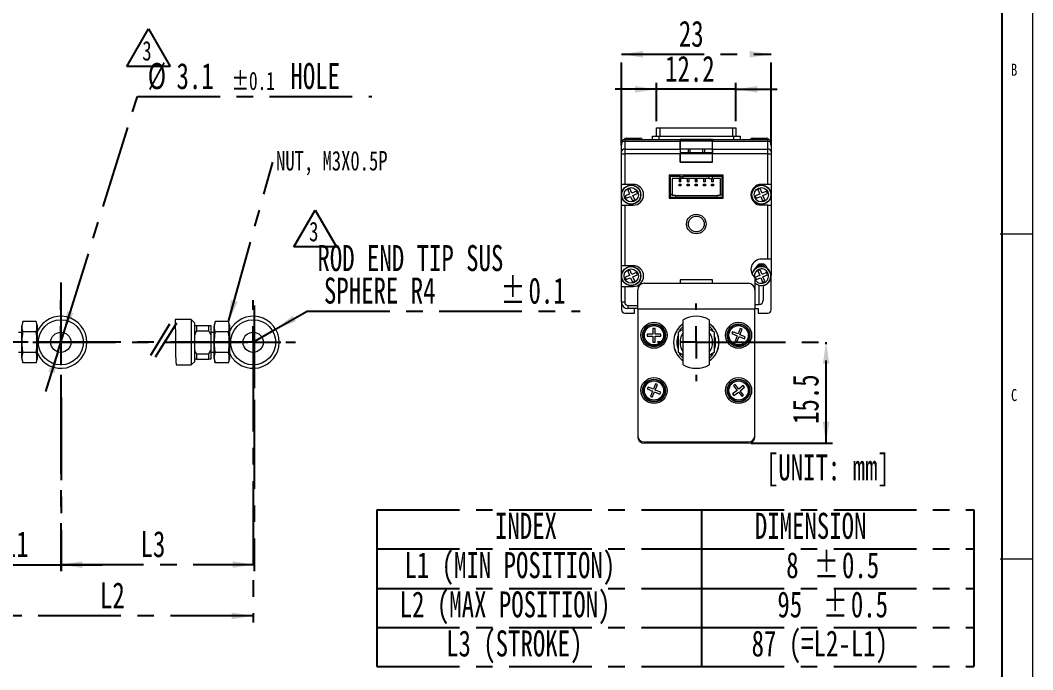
# Model space of a CAD drawing. Header units: millimetres. Extents: x 5 to 415, y -41 to 292.
# Drawn here: x 259.4 to 415, y 131.5 to 231.4 of the extents above; entities that cross this region are included whole.
import ezdxf

# ---------------------------------------------------------------- set-up
doc = ezdxf.new("R2010")
doc.units = ezdxf.units.MM
doc.linetypes.add('CENTERX2', pattern=[20.32, 12.7, -2.54, 2.54, -2.54])
for name, color, linetype in [('CENTER_LINE', 7, 'CENTERX2'), ('DIMENSION', 7, 'Continuous'), ('NOTES', 7, 'Continuous')]:
    doc.layers.add(name, color=color, linetype=linetype)
doc.styles.add('SLDTEXTSTYLE0', font='TXT', dxfattribs={"width": 0.7})
doc.styles.add('SLDTEXTSTYLE2', font='TXT', dxfattribs={"width": 0.75})
doc.dimstyles.new('SLDDIMSTYLE0', dxfattribs={"dimtxt": 4, "dimasz": 3.302, "dimexe": 0, "dimexo": 0.0625, "dimgap": 1, "dimtad": 0, "dimtih": 1, "dimtoh": 1, "dimrnd": 1e-09, "dimzin": 12, "dimdsep": 46, "dimtxsty": 'SLDTEXTSTYLE0', "dimsah": 1, "dimcen": 0, "dimadec": 0, "dimazin": 3, "dimtol": 1, "dimtp": 0.1, "dimtm": 0.1, "dimtfac": 1, "dimtmove": 0, "dimatfit": 3, "dimfxl": 1, "dimfrac": 2, "dimtolj": 1, "dimarcsym": 0})
doc.dimstyles.new('SLDDIMSTYLE2', dxfattribs={"dimtxt": 4, "dimasz": 3.302, "dimexe": 0, "dimexo": 0.0625, "dimgap": 1, "dimtad": 1, "dimrnd": 1e-09, "dimzin": 12, "dimdsep": 46, "dimtxsty": 'SLDTEXTSTYLE0', "dimsah": 1, "dimcen": 0.09, "dimadec": 0, "dimazin": 3, "dimtfac": 1, "dimtmove": 0, "dimatfit": 0, "dimfxl": 1, "dimfrac": 2, "dimtolj": 1, "dimtzin": 12, "dimarcsym": 0})
doc.dimstyles.new('SLDDIMSTYLE3', dxfattribs={"dimtxt": 4, "dimasz": 3.302, "dimexe": 0, "dimexo": 0.0625, "dimgap": 1, "dimtad": 1, "dimrnd": 1e-09, "dimzin": 12, "dimdsep": 46, "dimtxsty": 'SLDTEXTSTYLE0', "dimsah": 1, "dimcen": 0.09, "dimadec": 0, "dimazin": 3, "dimtfac": 1, "dimtofl": 0, "dimtmove": 0, "dimatfit": 3, "dimfxl": 1, "dimfrac": 2, "dimtolj": 1, "dimtzin": 12, "dimarcsym": 0})
doc.dimstyles.new('SLDDIMSTYLE5', dxfattribs={"dimtxt": 4, "dimasz": 3.302, "dimexe": 0, "dimexo": 0.0625, "dimgap": 1, "dimtad": 1, "dimdec": 1, "dimrnd": 1e-09, "dimzin": 12, "dimdsep": 46, "dimtxsty": 'SLDTEXTSTYLE0', "dimsah": 1, "dimcen": 0.09, "dimadec": 0, "dimazin": 3, "dimtfac": 1, "dimtdec": 1, "dimtofl": 0, "dimtmove": 0, "dimatfit": 3, "dimfxl": 1, "dimfrac": 2, "dimtolj": 1, "dimtzin": 12, "dimarcsym": 0})
doc.dimstyles.new('SLDDIMSTYLE6', dxfattribs={"dimtxt": 0.18, "dimasz": 3.302, "dimexe": 0, "dimexo": 0.0625, "dimgap": 0, "dimtad": 0, "dimtih": 1, "dimtoh": 1, "dimdec": 0, "dimrnd": 1e-09, "dimzin": 0, "dimdsep": 46, "dimtxsty": 'Standard', "dimsah": 1, "dimcen": 0.09, "dimadec": 0, "dimazin": 0, "dimtfac": 3.302, "dimtdec": 0, "dimtofl": 0, "dimtmove": 0, "dimatfit": 3, "dimfxl": 1, "dimfrac": 2, "dimtolj": 1, "dimtzin": 0, "dimarcsym": 0})
doc.dimstyles.new('SLDDIMSTYLE9', dxfattribs={"dimtxt": 4, "dimasz": 3.302, "dimexe": 0, "dimexo": 0.0625, "dimgap": 1, "dimtad": 0, "dimtih": 1, "dimtoh": 1, "dimrnd": 1e-09, "dimzin": 12, "dimdsep": 46, "dimtxsty": 'SLDTEXTSTYLE0', "dimsah": 1, "dimcen": 0, "dimadec": 0, "dimazin": 3, "dimtfac": 1, "dimtofl": 0, "dimtmove": 0, "dimatfit": 3, "dimfxl": 1, "dimfrac": 2, "dimtolj": 1, "dimtzin": 12, "dimarcsym": 0})

# ---------------------------------------------------------------- blocks, each defined once
blk = doc.blocks.new('SW_TABLEANNOTATION_0')
at = {"layer": 'CENTER_LINE', "color": 0}
for p, q in [((0, 0), (0, -6)), ((0, 0), (49.88, 0)), ((49.88, 0), (49.88, -6)), ((49.88, 0), (91.73, 0)), ((91.73, 0), (91.73, -6)), ((0, -6), (0, -12.08)), ((0, -6), (49.88, -6)), ((49.88, -6), (49.88, -12.08)), ((49.88, -6), (91.73, -6)), ((91.73, -6), (91.73, -12.08)), ((0, -12.08), (0, -18.08)), ((0, -12.08), (49.88, -12.08)), ((49.88, -12.08), (49.88, -18.08)), ((49.88, -12.08), (91.73, -12.08)), ((91.73, -12.08), (91.73, -18.08)), ((0, -18.08), (0, -24.08)), ((0, -18.08), (49.88, -18.08)), ((49.88, -18.08), (49.88, -24.08)), ((49.88, -18.08), (91.73, -18.08)), ((91.73, -18.08), (91.73, -24.08)), ((0, -24.08), (49.88, -24.08)), ((49.88, -24.08), (91.73, -24.08))]:
    blk.add_line(p, q, dxfattribs=at)
at = {"layer": 'CENTER_LINE', "color": 0, "char_height": 4, "attachment_point": 1, "style": 'SLDTEXTSTYLE0'}
for s, insert in [('INDEX', (18.15, -0.47)), ('DIMENSION', (58.08, -0.47)), ('L1 (MIN POSITION)', (4.24, -6.51)), ('%%p', (67.17, -6.51)), ('8', (62.9, -6.51)), ('0.5', (71.47, -6.51)), ('L2 (MAX POSITION)', (3.51, -12.55)), ('%%p', (68.53, -12.55)), ('95', (61.54, -12.55)), ('0.5', (72.83, -12.55)), ('L3 (STROKE)', (10.64, -18.55)), ('87 (=L2-L1)', (57.58, -18.55))]:
    blk.add_mtext(s, dxfattribs=dict(at, insert=insert))
blk = doc.blocks.new('_D_5')
at = {"layer": 'CENTER_LINE'}
for p, q in [((265.66, 174.35), (265.66, 146.67)), ((253.36, 165.53), (253.36, 146.67)), ((253.36, 147.67), (247.01, 147.67)), ((253.36, 147.67), (265.66, 147.67)), ((265.66, 147.67), (272.01, 147.67))]:
    blk.add_line(p, q, dxfattribs=at)
for points in [[(253.36, 147.67), (250.06, 148.18), (250.06, 147.16)], [(265.66, 147.67), (268.96, 147.16), (268.96, 148.18)]]:
    blk.add_solid(points, dxfattribs=at)
at = {"layer": 'CENTER_LINE', "insert": (256.91, 152.83), "char_height": 4, "attachment_point": 1, "style": 'SLDTEXTSTYLE0'}
blk.add_mtext('L1', dxfattribs=at)
blk = doc.blocks.new('_D_17')
at = {"layer": 'CENTER_LINE'}
for p, q in [((266.12, 183.33), (277.42, 219.63)), ((277.42, 219.63), (313.44, 219.63)), ((265.2, 180.37), (266.12, 183.33)), ((265.2, 180.37), (263.31, 174.31))]:
    blk.add_line(p, q, dxfattribs=at)
for points in [[(266.12, 183.33), (267.59, 186.33), (266.62, 186.63)], [(265.2, 180.37), (263.73, 177.37), (264.7, 177.07)]]:
    blk.add_solid(points, dxfattribs=at)
at = {"layer": 'CENTER_LINE', "attachment_point": 1, "style": 'SLDTEXTSTYLE0'}
for s, insert, char_height in [('%%c', (279.01, 224.78), 4), ('3.1', (283.44, 224.78), 4), ('HOLE', (300.95, 224.78), 4), ('±0.1', (291.9, 223.44), 2.8)]:
    blk.add_mtext(s, dxfattribs=dict(at, insert=insert, char_height=char_height))
blk = doc.blocks.new('SW_NOTE_0_7')
at = {"layer": 'CENTER_LINE', "color": 0}
for p, q in [((-2.37, -0.01), (0.91, 5.67)), ((0.91, 5.67), (4.18, -0.01)), ((4.18, -0.01), (-2.37, -0.01))]:
    blk.add_line(p, q, dxfattribs=at)
at = {"layer": 'CENTER_LINE', "color": 0, "insert": (0, 3.87), "char_height": 3, "attachment_point": 1, "style": 'SLDTEXTSTYLE0'}
blk.add_mtext('3', dxfattribs=at)
blk = doc.blocks.new('SW_CENTERMARKSYMBOL_4')
at = {"layer": 'CENTER_LINE', "color": 0}
for p, q in [((0, 5), (0, 6.5)), ((0, 0), (0, 2.5)), ((-5, 0), (-6.5, 0)), ((0, 0), (-2.5, 0)), ((0, 0), (0, -2.5)), ((0, 0), (2.5, 0)), ((5, 0), (6.5, 0)), ((0, -5), (0, -6.5))]:
    blk.add_line(p, q, dxfattribs=at)
blk = doc.blocks.new('_D_18')
at = {"layer": 'CENTER_LINE'}
for p, q in [((364.3, 181.85), (384.25, 181.85)), ((383.25, 166.33), (383.25, 181.85)), ((371.75, 166.33), (384.25, 166.33))]:
    blk.add_line(p, q, dxfattribs=at)
for points in [[(383.25, 181.85), (382.74, 178.55), (383.75, 178.55)], [(383.25, 166.33), (383.75, 169.63), (382.74, 169.63)]]:
    blk.add_solid(points, dxfattribs=at)
at = {"layer": 'CENTER_LINE', "insert": (378.09, 169.3), "char_height": 4, "attachment_point": 1, "rotation": 90, "style": 'SLDTEXTSTYLE0'}
blk.add_mtext('15.5', dxfattribs=at)
blk = doc.blocks.new('_D_19')
at = {"layer": 'CENTER_LINE'}
for p, q in [((351.8, 212.17), (351.8, 227.12)), ((351.8, 226.12), (374.8, 226.12)), ((374.8, 212.17), (374.8, 227.12))]:
    blk.add_line(p, q, dxfattribs=at)
for points in [[(351.8, 226.12), (355.1, 225.62), (355.1, 226.63)], [(374.8, 226.12), (371.5, 226.63), (371.5, 225.62)]]:
    blk.add_solid(points, dxfattribs=at)
at = {"layer": 'CENTER_LINE', "insert": (360.62, 231.28), "char_height": 4, "attachment_point": 1, "style": 'SLDTEXTSTYLE0'}
blk.add_mtext('23', dxfattribs=at)
blk = doc.blocks.new('_D_20')
at = {"layer": 'CENTER_LINE'}
for p, q in [((357.2, 215.83), (357.2, 221.74)), ((369.4, 215.83), (369.4, 221.74)), ((357.2, 220.74), (350.85, 220.74)), ((369.4, 220.74), (357.2, 220.74)), ((369.4, 220.74), (375.75, 220.74))]:
    blk.add_line(p, q, dxfattribs=at)
for points in [[(357.2, 220.74), (353.9, 221.25), (353.9, 220.23)], [(369.4, 220.74), (372.7, 220.23), (372.7, 221.25)]]:
    blk.add_solid(points, dxfattribs=at)
at = {"layer": 'CENTER_LINE', "insert": (358.51, 225.89), "char_height": 4, "attachment_point": 1, "style": 'SLDTEXTSTYLE0'}
blk.add_mtext('12.2', dxfattribs=at)
blk = doc.blocks.new('SW_CENTERMARKSYMBOL_5')
at = {"layer": 'CENTER_LINE', "color": 0}
for p, q in [((0, 5), (0, 5.98)), ((0, 0), (0, 2.5)), ((-5, 0), (-5.98, 0)), ((0, 0), (-2.5, 0)), ((0, 0), (0, -2.5)), ((0, 0), (2.5, 0)), ((5, 0), (5.98, 0)), ((0, -5), (0, -5.98))]:
    blk.add_line(p, q, dxfattribs=at)
blk = doc.blocks.new('SW_NOTE_0_11')
at = {"layer": 'CENTER_LINE', "color": 0}
for p, q in [((-2.38, -0.05), (0.95, 5.73)), ((0.95, 5.73), (4.29, -0.05)), ((4.29, -0.05), (-2.38, -0.05))]:
    blk.add_line(p, q, dxfattribs=at)
at = {"layer": 'CENTER_LINE', "color": 0, "insert": (0, 3.87), "char_height": 3, "attachment_point": 1, "style": 'SLDTEXTSTYLE0'}
blk.add_mtext('3', dxfattribs=at)
blk = doc.blocks.new('_D_33')
at = {"layer": 'CENTER_LINE'}
for p, q in [((265.69, 173.36), (265.69, 146.69)), ((295.35, 172.03), (295.35, 146.69)), ((265.69, 147.69), (295.35, 147.69))]:
    blk.add_line(p, q, dxfattribs=at)
for points in [[(265.69, 147.69), (268.99, 147.18), (268.99, 148.19)], [(295.35, 147.69), (292.05, 148.19), (292.05, 147.18)]]:
    blk.add_solid(points, dxfattribs=at)
at = {"layer": 'CENTER_LINE', "insert": (277.91, 152.84), "char_height": 4, "attachment_point": 1, "style": 'SLDTEXTSTYLE0'}
blk.add_mtext('L3', dxfattribs=at)
blk = doc.blocks.new('_D_34')
at = {"layer": 'CENTER_LINE'}
for p, q in [((253.36, 180.85), (253.36, 138.8)), ((295.21, 180.85), (295.21, 138.8)), ((295.21, 139.8), (253.36, 139.8))]:
    blk.add_line(p, q, dxfattribs=at)
for points in [[(253.36, 139.8), (256.66, 139.29), (256.66, 140.31)], [(295.21, 139.8), (291.91, 140.31), (291.91, 139.29)]]:
    blk.add_solid(points, dxfattribs=at)
at = {"layer": 'CENTER_LINE', "insert": (271.68, 144.96), "char_height": 4, "attachment_point": 1, "style": 'SLDTEXTSTYLE0'}
blk.add_mtext('L2', dxfattribs=at)
blk = doc.blocks.new('_D_35')
at = {"layer": 'CENTER_LINE'}
for p, q in [((298.67, 183.85), (303.5, 186.64)), ((303.5, 186.64), (345.47, 186.64)), ((295.21, 181.85), (298.67, 183.85))]:
    blk.add_line(p, q, dxfattribs=at)
blk.add_solid([(298.67, 183.85), (301.79, 185.06), (301.28, 185.94)], dxfattribs=at)
at = {"layer": 'CENTER_LINE', "char_height": 4, "attachment_point": 1, "style": 'SLDTEXTSTYLE0'}
for s, insert in [('ROD END TIP SUS', (305.09, 196.8)), ('SPHERE R4', (306.09, 191.8)), ('%%p', (333.22, 191.8)), ('0.1', (337.52, 191.8))]:
    blk.add_mtext(s, dxfattribs=dict(at, insert=insert))
blk = doc.blocks.new('SW_NOTE_0_13')
at = {"layer": 'CENTER_LINE', "color": 0, "insert": (0.51, 1.71), "char_height": 3, "attachment_point": 1, "style": 'SLDTEXTSTYLE0'}
blk.add_mtext('NUT, M3X0.5P', dxfattribs=at)
blk = doc.blocks.new('SW_CENTERMARKSYMBOL_12')
at = {"layer": 'CENTER_LINE', "color": 0}
for p, q in [((0, 5), (0, 6.5)), ((0, 0), (0, 2.5)), ((-5, 0), (-6.5, 0)), ((0, 0), (-2.5, 0)), ((0, 0), (0, -2.5)), ((0, 0), (2.5, 0)), ((5, 0), (6.5, 0)), ((0, -5), (0, -6.5))]:
    blk.add_line(p, q, dxfattribs=at)

msp = doc.modelspace()

# ---------------------------------------------------------------- linework, layer by layer
at = {"color": 7, "linetype": 'Continuous', "lineweight": 18}
for p, q in [((415, 5), (415, 292)), ((357.202, 213.531), (357.202, 214.831)), ((357.202, 214.831), (357.702, 214.831)), ((357.702, 214.831), (368.902, 214.831)), ((368.902, 214.831), (369.402, 214.831)), ((369.402, 214.831), (369.402, 213.531)), ((352.502, 213.231), (352.681, 213.231)), ((352.681, 213.231), (354.703, 213.231)), ((356.552, 213.031), (356.552, 213.531)), ((356.552, 213.531), (357.552, 213.531)), ((357.552, 213.531), (357.552, 213.031)), ((357.552, 213.531), (369.052, 213.531)), ((369.052, 213.031), (369.052, 213.531)), ((369.052, 213.531), (370.052, 213.531)), ((370.052, 213.531), (370.052, 213.031)), ((371.902, 213.231), (372.081, 213.231)), ((372.081, 213.231), (374.103, 213.231)), ((351.802, 212.384), (351.802, 212.531)), ((351.802, 211.17), (351.802, 212.384)), ((352.302, 213.031), (352.302, 212.738)), ((352.302, 213.031), (360.802, 213.031)), ((352.302, 212.738), (352.302, 211.524)), ((360.802, 212.738), (352.302, 212.738)), ((365.802, 213.031), (360.802, 213.031)), ((360.824, 213.031), (360.802, 212.987)), ((360.802, 213.031), (360.802, 212.738)), ((360.802, 212.987), (360.806, 212.979)), ((360.802, 212.738), (360.802, 211.524)), ((365.798, 212.979), (360.806, 212.979)), ((360.821, 211.524), (360.81, 212.774)), ((365.794, 212.774), (360.81, 212.774)), ((360.824, 213.031), (365.78, 213.031)), ((365.78, 213.031), (365.802, 212.987)), ((365.783, 211.524), (365.794, 212.774)), ((365.802, 212.987), (365.798, 212.979)), ((365.802, 213.031), (374.302, 213.031)), ((365.802, 212.738), (365.802, 213.031)), ((374.302, 212.738), (365.802, 212.738)), ((365.802, 211.524), (365.802, 212.738)), ((374.302, 212.738), (374.302, 213.031)), ((374.302, 211.524), (374.302, 212.738)), ((374.802, 212.531), (374.802, 212.384)), ((374.802, 212.384), (374.802, 211.17)), ((351.802, 210.817), (351.802, 211.17)), ((351.802, 210.817), (352.302, 210.817)), ((351.802, 206.131), (351.802, 210.817)), ((352.302, 211.524), (352.302, 210.817)), ((352.302, 211.524), (360.802, 211.524)), ((352.302, 210.817), (352.302, 206.131)), ((360.802, 210.817), (352.302, 210.817)), ((360.802, 211.524), (360.802, 210.817)), ((360.802, 211.031), (365.802, 211.031)), ((360.802, 210.817), (360.802, 209.531)), ((360.807, 210.031), (360.802, 210.623)), ((360.811, 210.031), (360.802, 210.031)), ((360.811, 209.531), (360.811, 210.031)), ((365.783, 211.524), (360.821, 211.524)), ((360.824, 209.531), (360.824, 210.817)), ((365.78, 210.817), (360.824, 210.817)), ((362.052, 211.531), (362.052, 211.031)), ((362.302, 211.531), (362.302, 211.031)), ((364.302, 211.031), (364.302, 211.531)), ((364.552, 211.531), (364.552, 211.031)), ((365.78, 209.531), (365.78, 210.817)), ((365.794, 209.531), (365.794, 210.031)), ((365.794, 210.031), (365.802, 210.031)), ((365.797, 210.031), (365.802, 210.623)), ((365.802, 211.524), (374.302, 211.524)), ((365.802, 210.817), (365.802, 211.524)), ((374.302, 210.817), (365.802, 210.817)), ((365.802, 209.531), (365.802, 210.817)), ((374.302, 210.817), (374.302, 211.524)), ((374.302, 210.817), (374.802, 210.817)), ((374.302, 206.131), (374.302, 210.817)), ((374.802, 211.17), (374.802, 210.817)), ((374.802, 210.817), (374.802, 206.131)), ((360.802, 209.531), (365.802, 209.531)), ((365.78, 209.531), (360.824, 209.531)), ((367.452, 207.531), (359.152, 207.531)), ((359.152, 207.531), (359.152, 204.031)), ((359.302, 207.531), (359.302, 207.331)), ((359.302, 207.331), (359.302, 204.581)), ((360.802, 207.331), (359.302, 207.331)), ((359.602, 207.031), (359.602, 204.581)), ((360.802, 207.031), (359.602, 207.031)), ((360.652, 207.031), (360.652, 206.531)), ((360.802, 207.031), (360.802, 207.331)), ((360.802, 207.331), (361.302, 207.331)), ((361.302, 207.031), (360.802, 207.031)), ((360.952, 206.531), (360.952, 207.031)), ((361.302, 207.031), (361.302, 207.331)), ((365.302, 207.331), (361.302, 207.331)), ((365.302, 207.031), (361.302, 207.031)), ((361.902, 207.031), (361.902, 206.531)), ((362.202, 206.531), (362.202, 207.031)), ((363.152, 207.031), (363.152, 206.531)), ((363.452, 206.531), (363.452, 207.031)), ((364.402, 207.031), (364.402, 206.531)), ((364.702, 206.531), (364.702, 207.031)), ((365.302, 207.031), (365.302, 207.331)), ((365.802, 207.331), (365.302, 207.331)), ((365.302, 207.031), (365.802, 207.031)), ((365.652, 207.031), (365.652, 206.531)), ((365.802, 207.031), (365.802, 207.331)), ((367.302, 207.331), (365.802, 207.331)), ((367.002, 207.031), (365.802, 207.031)), ((365.952, 206.531), (365.952, 207.031)), ((367.002, 204.581), (367.002, 207.031)), ((367.302, 207.531), (367.302, 207.331)), ((367.302, 204.581), (367.302, 207.331)), ((367.452, 204.031), (367.452, 207.531)), ((352.302, 206.131), (351.802, 206.131)), ((351.802, 202.931), (351.802, 206.131)), ((353.602, 206.131), (352.302, 206.131)), ((353.114, 205.481), (352.763, 205.336)), ((353.405, 204.779), (353.114, 205.481)), ((359.302, 206.531), (359.152, 206.531)), ((359.152, 205.579), (359.302, 205.633)), ((360.952, 206.531), (360.652, 206.531)), ((360.652, 205.881), (360.652, 206.181)), ((360.652, 206.181), (360.952, 206.181)), ((360.952, 205.881), (360.652, 205.881)), ((360.952, 206.181), (360.952, 205.881)), ((362.202, 206.531), (361.902, 206.531)), ((361.902, 205.881), (361.902, 206.181)), ((361.902, 206.181), (362.202, 206.181)), ((362.202, 205.881), (361.902, 205.881)), ((362.202, 206.181), (362.202, 205.881)), ((363.452, 206.531), (363.152, 206.531)), ((363.152, 206.181), (363.452, 206.181)), ((363.152, 205.881), (363.152, 206.181)), ((363.452, 205.881), (363.152, 205.881)), ((363.452, 206.181), (363.452, 205.881)), ((364.702, 206.531), (364.402, 206.531)), ((364.402, 205.881), (364.402, 206.181)), ((364.402, 206.181), (364.702, 206.181)), ((364.702, 205.881), (364.402, 205.881)), ((364.702, 206.181), (364.702, 205.881)), ((365.952, 206.531), (365.652, 206.531)), ((365.652, 205.881), (365.652, 206.181)), ((365.652, 206.181), (365.952, 206.181)), ((365.952, 205.881), (365.652, 205.881)), ((365.952, 206.181), (365.952, 205.881)), ((367.452, 206.531), (367.302, 206.531)), ((373.114, 205.481), (372.763, 205.336)), ((373.405, 204.779), (373.114, 205.481)), ((374.302, 206.131), (373.302, 206.131)), ((374.802, 206.131), (374.302, 206.131)), ((374.802, 206.131), (374.802, 202.931)), ((353.054, 204.634), (352.352, 204.343)), ((352.352, 204.343), (352.497, 203.992)), ((352.497, 203.992), (353.199, 204.283)), ((352.763, 205.336), (353.054, 204.634)), ((353.199, 204.283), (353.491, 203.581)), ((354.107, 205.07), (353.405, 204.779)), ((353.55, 204.428), (354.252, 204.719)), ((353.842, 203.726), (353.55, 204.428)), ((354.252, 204.719), (354.107, 205.07)), ((359.152, 204.031), (367.452, 204.031)), ((359.602, 204.581), (359.302, 204.581)), ((359.302, 204.581), (359.302, 204.131)), ((360.102, 204.131), (359.302, 204.131)), ((359.602, 204.431), (359.602, 204.581)), ((360.102, 204.431), (359.602, 204.431)), ((360.102, 204.431), (360.102, 204.131)), ((360.102, 204.431), (366.502, 204.431)), ((366.502, 204.131), (360.102, 204.131)), ((366.502, 204.131), (366.502, 204.431)), ((367.002, 204.431), (366.502, 204.431)), ((367.302, 204.131), (366.502, 204.131)), ((367.302, 204.581), (367.002, 204.581)), ((367.002, 204.581), (367.002, 204.431)), ((367.302, 204.581), (367.302, 204.131)), ((367.302, 204.479), (367.452, 204.368)), ((373.054, 204.634), (372.352, 204.343)), ((372.352, 204.343), (372.497, 203.992)), ((372.497, 203.992), (373.199, 204.283)), ((372.763, 205.336), (373.054, 204.634)), ((373.199, 204.283), (373.491, 203.581)), ((374.107, 205.07), (373.405, 204.779)), ((373.55, 204.428), (374.252, 204.719)), ((373.842, 203.726), (373.55, 204.428)), ((374.252, 204.719), (374.107, 205.07)), ((351.802, 193.631), (351.802, 202.931)), ((351.802, 202.931), (352.302, 202.931)), ((352.302, 202.931), (352.302, 193.631)), ((352.302, 202.931), (353.602, 202.931)), ((353.491, 203.581), (353.842, 203.726)), ((374.302, 202.931), (373.302, 202.931)), ((373.491, 203.581), (373.842, 203.726)), ((374.302, 194.631), (374.302, 202.931)), ((374.302, 202.931), (374.802, 202.931)), ((374.802, 202.931), (374.802, 194.631)), ((410, 198.5), (415, 198.5)), ((374.302, 194.631), (373.302, 194.631)), ((374.802, 194.631), (374.302, 194.631)), ((374.802, 194.631), (374.802, 192.131)), ((352.302, 193.631), (351.802, 193.631)), ((351.802, 190.431), (351.802, 193.631)), ((353.602, 193.631), (352.302, 193.631)), ((353.114, 192.981), (352.763, 192.836)), ((353.405, 192.279), (353.114, 192.981)), ((373.114, 192.981), (372.763, 192.836)), ((373.405, 192.279), (373.114, 192.981)), ((353.054, 192.134), (352.352, 191.843)), ((352.352, 191.843), (352.497, 191.492)), ((352.497, 191.492), (353.199, 191.783)), ((352.763, 192.836), (353.054, 192.134)), ((353.199, 191.783), (353.491, 191.081)), ((354.107, 192.57), (353.405, 192.279)), ((353.55, 191.928), (354.252, 192.219)), ((353.842, 191.226), (353.55, 191.928)), ((354.252, 192.219), (354.107, 192.57)), ((365.802, 191.431), (360.802, 191.431)), ((360.802, 191.431), (360.802, 190.931)), ((365.802, 190.931), (365.802, 191.431)), ((372.302, 191.782), (372.302, 189.931)), ((373.054, 192.134), (372.352, 191.843)), ((372.352, 191.843), (372.497, 191.492)), ((372.497, 191.492), (373.199, 191.783)), ((372.763, 192.836), (373.054, 192.134)), ((373.199, 191.783), (373.491, 191.081)), ((374.107, 192.57), (373.405, 192.279)), ((373.55, 191.928), (374.252, 192.219)), ((373.842, 191.226), (373.55, 191.928)), ((374.252, 192.219), (374.107, 192.57)), ((374.802, 186.831), (374.802, 192.131)), ((351.802, 188.031), (351.802, 190.431)), ((351.802, 190.431), (352.302, 190.431)), ((352.302, 190.431), (352.302, 188.031)), ((352.302, 190.431), (353.602, 190.431)), ((353.491, 191.081), (353.842, 191.226)), ((354.302, 186.933), (354.302, 189.931)), ((355.302, 190.931), (371.302, 190.931)), ((372.302, 189.931), (372.302, 186.933)), ((373.491, 191.081), (373.842, 191.226)), ((373.602, 190.531), (373.6, 190.579)), ((373.602, 190.531), (373.602, 189.431)), ((373.602, 189.431), (373.602, 188.331)), ((352.302, 188.031), (351.802, 188.031)), ((351.802, 188.031), (351.802, 186.831)), ((352.802, 187.531), (352.802, 187.031)), ((354.302, 187.031), (352.802, 187.031)), ((353.802, 186.331), (353.802, 187.031)), ((354.302, 186.933), (354.302, 167.533)), ((372.302, 186.933), (354.302, 186.933)), ((372.302, 187.681), (372.952, 187.681)), ((372.302, 187.031), (372.802, 187.031)), ((372.302, 167.533), (372.302, 186.933)), ((372.802, 187.031), (372.802, 186.331)), ((285.71, 185.331), (283.225, 185.331)), ((286.21, 184.831), (285.71, 185.331)), ((285.71, 185.331), (285.71, 178.371)), ((352.302, 186.331), (353.802, 186.331)), ((361.302, 178.387), (361.302, 185.315)), ((365.302, 185.315), (365.302, 181.851)), ((372.802, 186.331), (374.302, 186.331)), ((259.842, 185.026), (259.661, 184.351)), ((259.661, 181.851), (259.661, 184.351)), ((261.88, 185.026), (259.842, 185.026)), ((262.061, 184.351), (261.88, 185.026)), ((262.061, 181.851), (262.061, 184.351)), ((286.21, 184.831), (286.21, 178.871)), ((286.21, 184.451), (286.51, 184.451)), ((286.51, 184.451), (286.51, 183.629)), ((286.51, 184.451), (288.41, 184.451)), ((286.51, 183.629), (288.41, 183.629)), ((288.41, 183.629), (288.41, 184.451)), ((288.41, 184.451), (288.71, 184.451)), ((288.71, 183.018), (288.41, 183.629)), ((288.71, 184.451), (288.71, 183.018)), ((289.391, 185.026), (289.21, 184.351)), ((289.21, 181.851), (289.21, 184.351)), ((291.429, 185.026), (289.391, 185.026)), ((291.61, 184.351), (291.429, 185.026)), ((291.61, 181.851), (291.61, 184.351)), ((356.96, 183.983), (356.645, 183.983)), ((356.645, 183.983), (356.645, 183.091)), ((356.96, 183.091), (356.96, 183.983)), ((360.552, 183.438), (361.302, 183.871)), ((365.271, 183.89), (366.052, 183.438)), ((370.05, 183.965), (369.715, 183.138)), ((370.007, 183.02), (370.342, 183.847)), ((370.342, 183.847), (370.05, 183.965)), ((259.661, 183.351), (259.161, 183.351)), ((261.88, 183.438), (259.842, 183.438)), ((289.21, 183.351), (288.71, 183.351)), ((288.71, 183.018), (288.71, 180.683)), ((291.429, 183.438), (289.391, 183.438)), ((356.645, 183.091), (355.752, 183.091)), ((355.752, 183.091), (355.752, 182.776)), ((355.752, 182.776), (356.645, 182.776)), ((356.645, 182.776), (356.645, 181.883)), ((357.852, 183.091), (356.96, 183.091)), ((356.96, 181.883), (356.96, 182.776)), ((356.96, 182.776), (357.852, 182.776)), ((357.852, 182.776), (357.852, 183.091)), ((368.888, 183.473), (368.77, 183.181)), ((368.77, 183.181), (369.597, 182.846)), ((369.715, 183.138), (368.888, 183.473)), ((369.597, 182.846), (369.262, 182.019)), ((369.554, 181.901), (369.889, 182.728)), ((369.889, 182.728), (370.716, 182.393)), ((370.835, 182.685), (370.007, 183.02)), ((370.716, 182.393), (370.835, 182.685)), ((259.661, 179.351), (259.661, 181.851)), ((262.061, 179.351), (262.061, 181.851)), ((288.71, 180.683), (288.71, 179.251)), ((289.21, 179.351), (289.21, 181.851)), ((291.61, 179.351), (291.61, 181.851)), ((356.645, 181.883), (356.96, 181.883)), ((359.986, 180.731), (360.007, 180.731)), ((365.302, 181.851), (365.302, 178.387)), ((366.597, 180.731), (366.618, 180.731)), ((369.262, 182.019), (369.554, 181.901)), ((259.161, 180.351), (259.661, 180.351)), ((259.661, 179.351), (259.842, 178.675)), ((261.88, 180.263), (259.842, 180.263)), ((261.88, 178.675), (262.061, 179.351)), ((286.51, 179.251), (286.21, 179.251)), ((286.51, 180.072), (288.41, 180.072)), ((286.51, 180.072), (286.51, 179.251)), ((286.51, 179.251), (288.41, 179.251)), ((288.41, 179.251), (288.41, 180.072)), ((288.71, 179.251), (288.41, 179.251)), ((288.71, 180.351), (289.21, 180.351)), ((289.21, 179.351), (289.391, 178.675)), ((291.429, 180.263), (289.391, 180.263)), ((291.429, 178.675), (291.61, 179.351)), ((361.313, 179.824), (360.552, 180.263)), ((366.052, 180.263), (365.302, 179.83)), ((261.88, 178.675), (259.842, 178.675)), ((283.384, 178.371), (285.71, 178.371)), ((285.71, 178.371), (286.21, 178.871)), ((291.429, 178.675), (289.391, 178.675)), ((355.892, 174.98), (355.772, 174.688)), ((355.772, 174.688), (356.596, 174.348)), ((356.717, 174.639), (355.892, 174.98)), ((356.596, 174.348), (356.256, 173.523)), ((357.058, 175.464), (356.717, 174.639)), ((357.008, 174.518), (357.349, 175.343)), ((357.833, 174.178), (357.008, 174.518)), ((357.349, 175.343), (357.058, 175.464)), ((369.581, 174.459), (368.88, 173.907)), ((369.276, 175.355), (369.029, 175.161)), ((369.029, 175.161), (369.581, 174.459)), ((369.828, 174.654), (369.276, 175.355)), ((370.53, 175.206), (369.828, 174.654)), ((370.023, 174.407), (370.725, 174.959)), ((370.575, 173.705), (370.023, 174.407)), ((370.725, 174.959), (370.53, 175.206)), ((356.256, 173.523), (356.547, 173.402)), ((356.547, 173.402), (356.888, 174.227)), ((356.888, 174.227), (357.712, 173.887)), ((357.712, 173.887), (357.833, 174.178)), ((368.88, 173.907), (369.075, 173.66)), ((369.075, 173.66), (369.776, 174.212)), ((369.776, 174.212), (370.328, 173.511)), ((370.328, 173.511), (370.575, 173.705)), ((354.302, 167.533), (354.302, 167.331)), ((355.302, 166.533), (371.302, 166.533)), ((355.802, 166.331), (355.802, 166.533)), ((355.852, 166.331), (355.852, 166.533)), ((370.752, 166.331), (370.752, 166.533)), ((370.802, 166.331), (370.802, 166.533)), ((372.302, 167.331), (372.302, 167.533)), ((355.802, 166.331), (355.302, 166.331)), ((355.852, 166.331), (355.802, 166.331)), ((356.352, 166.331), (355.852, 166.331)), ((370.252, 166.331), (356.352, 166.331)), ((370.752, 166.331), (370.252, 166.331)), ((370.802, 166.331), (370.752, 166.331)), ((371.302, 166.331), (370.802, 166.331)), ((415, 148.5), (410, 148.5))]:
    msp.add_line(p, q, dxfattribs=at)
at = {"color": 8, "linetype": 'Continuous', "lineweight": 18}
for p, q in [((357.702, 214.831), (357.702, 213.531)), ((368.902, 213.531), (368.902, 214.831)), ((363.302, 206.531), (363.302, 207.031)), ((372.952, 189.431), (372.952, 190.625)), ((372.952, 187.681), (372.952, 189.431)), ((352.802, 187.531), (354.302, 187.531)), ((356.352, 166.331), (356.352, 166.533)), ((370.252, 166.331), (370.252, 166.533))]:
    msp.add_line(p, q, dxfattribs=at)
at = {"color": 7, "linetype": 'Continuous', "lineweight": 18, "flags": 128}
for points in [[(374.784, 191.999), (374.793, 192.033), (374.802, 192.131)], [(283.225, 185.331), (283.224, 185.297), (283.223, 185.263), (283.222, 185.228), (283.222, 185.194), (283.222, 185.16), (283.222, 185.116), (283.223, 185.071), (283.224, 185.026), (283.225, 184.979), (283.226, 184.931), (283.228, 184.883), (283.23, 184.835), (283.231, 184.787), (283.235, 184.681), (283.239, 184.574), (283.242, 184.467), (283.245, 184.361), (283.248, 184.252), (283.251, 184.143), (283.253, 184.035), (283.255, 183.926), (283.257, 183.817), (283.258, 183.709), (283.26, 183.6), (283.261, 183.448), (283.262, 183.296), (283.263, 183.144), (283.264, 182.993), (283.264, 182.841), (283.265, 182.642), (283.265, 182.443), (283.265, 182.244), (283.265, 182.054), (283.265, 181.864), (283.266, 181.674), (283.266, 181.484), (283.267, 181.334), (283.268, 181.185), (283.269, 181.035), (283.271, 180.885), (283.272, 180.766), (283.274, 180.646), (283.276, 180.526), (283.279, 180.406), (283.281, 180.286), (283.284, 180.191), (283.286, 180.097), (283.289, 180.002), (283.292, 179.907), (283.295, 179.813), (283.299, 179.723), (283.302, 179.633), (283.306, 179.542), (283.31, 179.452), (283.314, 179.362), (283.319, 179.273), (283.324, 179.184), (283.329, 179.096), (283.334, 179.007), (283.339, 178.935), (283.344, 178.864), (283.349, 178.793), (283.354, 178.722), (283.359, 178.65), (283.364, 178.594), (283.368, 178.538), (283.373, 178.482), (283.378, 178.427), (283.384, 178.371)]]:
    msp.add_lwpolyline(points, dxfattribs=at)
at = {"color": 7, "linetype": 'Continuous', "lineweight": 18}
for centre, radius in [((353.302, 204.531), 1.483), ((353.302, 204.531), 1.449), ((353.302, 204.531), 1.101), ((373.302, 204.531), 1.483), ((373.302, 204.531), 1.449), ((373.302, 204.531), 1.101), ((363.302, 200.031), 1.5), ((363.302, 200.031), 1.211), ((353.302, 192.031), 1.483), ((353.302, 192.031), 1.449), ((353.302, 192.031), 1.101), ((265.661, 181.851), 3.464), ((295.21, 181.851), 3.464), ((356.802, 182.933), 2), ((356.802, 182.933), 1.75), ((356.802, 182.933), 1.678), ((356.802, 182.933), 1.479), ((369.802, 182.933), 2), ((369.802, 182.933), 1.75), ((369.802, 182.933), 1.678), ((369.802, 182.933), 1.479), ((265.661, 181.851), 1.55), ((295.21, 181.851), 1.55), ((356.802, 174.433), 2), ((356.802, 174.433), 1.75), ((356.802, 174.433), 1.678), ((356.802, 174.433), 1.479), ((369.802, 174.433), 2), ((369.802, 174.433), 1.75), ((369.802, 174.433), 1.678), ((369.802, 174.433), 1.479)]:
    msp.add_circle(centre, radius, dxfattribs=at)
for centre, radius, start, end in [((352.502, 212.881), 0.35, 90, 157.40763), ((354.703, 212.881), 0.35, 25.37693, 90), ((371.902, 212.881), 0.35, 90, 154.62307), ((374.103, 212.881), 0.35, 22.59237, 90), ((352.302, 212.531), 0.5, 90, 180), ((352.24, 212.296), 0.446, 81.95053, 168.57825), ((374.302, 212.531), 0.5, 0, 90), ((374.365, 212.296), 0.446, 11.42175, 98.04947), ((352.24, 211.082), 0.446, 81.95053, 168.57825), ((374.365, 211.082), 0.446, 11.42175, 98.04947), ((353.602, 204.531), 1.6, 270, 90), ((373.302, 204.531), 1.6, 90, 270), ((373.302, 193.031), 1.6, 90, 231.31781), ((353.602, 192.031), 1.6, 270, 90), ((373.302, 192.031), 1.483, 22.52267, 167.5778), ((373.302, 193.031), 0.9, 12.44203, 167.55797), ((373.302, 193.031), 0.675, 33.35116, 146.64884), ((373.302, 192.031), 1.483, 277.77571, 22.52267), ((355.302, 189.931), 1, 90, 180), ((371.302, 189.931), 1, 0, 90), ((372.952, 188.331), 0.65, 270, 0), ((352.802, 188.031), 1, 180, 270), ((352.302, 186.831), 0.5, 180, 270), ((352.802, 188.031), 0.5, 180, 270), ((374.302, 186.831), 0.5, 270, 0), ((265.661, 181.851), 4, 205.84193, 154.15807), ((295.21, 181.851), 4, 205.84195, 154.15805), ((363.302, 181.851), 4, 60, 120), ((363.302, 181.851), 3.5, 124.8499, 235.1501), ((363.302, 181.851), 3.48, 125.07951, 234.92049), ((363.296, 181.851), 3.15, 129.27262, 145.62874), ((363.302, 181.851), 3.5, 304.8499, 55.1501), ((363.302, 181.851), 3.48, 305.07951, 54.92049), ((363.296, 181.851), 3.15, 34.37126, 50.44414), ((363.302, 181.851), 2.98, 159.65164, 201.74202), ((363.302, 181.851), 2.5, 143.1301, 180), ((363.302, 181.851), 2.5, 323.1301, 36.8699), ((363.302, 181.851), 2.98, 340.31218, 20.78663), ((363.302, 181.851), 2.5, 180, 216.8699), ((363.296, 181.851), 3.15, 214.37126, 230.72738), ((363.296, 181.851), 3.15, 309.55586, 325.62874), ((363.302, 181.851), 4, 240, 300), ((355.302, 167.533), 1, 180, 270), ((355.302, 167.331), 1, 180, 270), ((371.302, 167.533), 1, 270, 0), ((371.302, 167.331), 1, 270, 0)]:
    msp.add_arc(centre, radius, start, end, dxfattribs=at)
at = {"color": 8, "linetype": 'Continuous', "lineweight": 18}
for radius, start, end in [(1.449, 226.36752, 169.25823), (1.101, 204.68174, 189.11799)]:
    msp.add_arc((373.302, 192.031), radius, start, end, dxfattribs=at)
at = {"color": 7, "linetype": 'Continuous', "lineweight": 18}
for points, knots in [([(360.81, 212.774), (360.81, 212.839), (360.808, 212.954), (360.807, 212.971), (360.806, 212.979)], [0, 0, 0, 0, 0.557681, 1, 1, 1, 1]), ([(365.798, 212.979), (365.797, 212.967), (365.796, 212.945), (365.794, 212.826), (365.794, 212.774)], [0, 0, 0, 0, 0.5576818, 1, 1, 1, 1]), ([(360.821, 211.524), (360.822, 211.408), (360.824, 211.199), (360.824, 210.934), (360.824, 210.817)], [0, 0, 0, 0, 0.55756799, 1, 1, 1, 1]), ([(365.783, 211.524), (365.782, 211.408), (365.781, 211.199), (365.781, 210.934), (365.78, 210.817)], [0, 0, 0, 0, 0.55756799, 1, 1, 1, 1]), ([(259.842, 183.438), (259.785, 183.701), (259.671, 184.23), (259.785, 184.759), (259.842, 185.026)], [0, 0, 0, 0, 0.4952157, 1, 1, 1, 1]), ([(261.88, 183.438), (261.937, 183.701), (262.051, 184.23), (261.937, 184.759), (261.88, 185.026)], [0, 0, 0, 0, 0.4952157, 1, 1, 1, 1]), ([(286.51, 183.629), (286.455, 183.53), (286.345, 183.331), (286.255, 183.122), (286.21, 183.018)], [0, 0, 0, 0, 0.49910378, 1, 1, 1, 1]), ([(289.391, 183.438), (289.374, 183.503), (289.325, 183.697), (289.275, 184.027), (289.274, 184.395), (289.317, 184.729), (289.366, 184.926), (289.391, 185.026)], [0, 0, 0, 0, 0.1250327, 0.3726711, 0.6202745, 0.8085083, 1, 1, 1, 1]), ([(291.429, 183.438), (291.445, 183.503), (291.494, 183.697), (291.544, 184.027), (291.545, 184.361), (291.508, 184.695), (291.461, 184.893), (291.429, 185.026)], [0, 0, 0, 0, 0.1250362, 0.3726815, 0.6202918, 0.7454024, 1, 1, 1, 1]), ([(259.842, 180.263), (259.825, 180.397), (259.751, 180.986), (259.692, 182.051), (259.792, 182.974), (259.842, 183.438)], [0, 0, 0, 0, 0.1269715, 0.560077, 1, 1, 1, 1]), ([(261.88, 180.263), (261.897, 180.397), (261.971, 180.986), (262.03, 182.051), (261.93, 182.974), (261.88, 183.438)], [0, 0, 0, 0, 0.1269715, 0.560077, 1, 1, 1, 1]), ([(289.391, 180.263), (289.382, 180.33), (289.364, 180.463), (289.336, 180.711), (289.309, 181.007), (289.287, 181.351), (289.276, 181.696), (289.276, 182.043), (289.289, 182.392), (289.313, 182.741), (289.346, 183.09), (289.376, 183.322), (289.391, 183.438)], [0, 0, 0, 0, 0.0634498, 0.1269108, 0.2349518, 0.34308, 0.4515141, 0.5600675, 0.6698003, 0.7796474, 0.8897862, 1, 1, 1, 1]), ([(291.429, 180.263), (291.437, 180.33), (291.455, 180.463), (291.483, 180.711), (291.51, 181.007), (291.532, 181.351), (291.543, 181.696), (291.543, 182.043), (291.53, 182.392), (291.507, 182.741), (291.473, 183.09), (291.443, 183.322), (291.429, 183.438)], [0, 0, 0, 0, 0.0634498, 0.1269108, 0.234952, 0.3430801, 0.4515141, 0.5600676, 0.6698003, 0.7796475, 0.8897862, 1, 1, 1, 1]), ([(360.552, 180.263), (360.552, 180.397), (360.552, 180.986), (360.552, 182.051), (360.552, 182.974), (360.552, 183.438)], [0, 0, 0, 0, 0.1269715, 0.560077, 1, 1, 1, 1]), ([(366.052, 183.438), (366.052, 182.981), (366.052, 182.058), (366.052, 180.993), (366.052, 180.397), (366.052, 180.263)], [0, 0, 0, 0, 0.43331421, 0.87302826, 1, 1, 1, 1]), ([(286.21, 180.683), (286.232, 180.631), (286.276, 180.527), (286.349, 180.373), (286.427, 180.222), (286.482, 180.122), (286.51, 180.072)], [0, 0, 0, 0, 0.2493204, 0.4989596, 0.749381, 1, 1, 1, 1]), ([(288.41, 180.072), (288.464, 180.172), (288.574, 180.371), (288.664, 180.579), (288.71, 180.683)], [0, 0, 0, 0, 0.49910419, 1, 1, 1, 1]), ([(259.842, 178.675), (259.785, 178.937), (259.671, 179.467), (259.785, 179.996), (259.842, 180.263)], [0, 0, 0, 0, 0.4952157, 1, 1, 1, 1]), ([(261.88, 178.675), (261.937, 178.937), (262.051, 179.467), (261.937, 179.996), (261.88, 180.263)], [0, 0, 0, 0, 0.4952157, 1, 1, 1, 1]), ([(289.391, 178.675), (289.359, 178.805), (289.297, 179.064), (289.269, 179.431), (289.288, 179.765), (289.332, 180.032), (289.374, 180.197), (289.391, 180.263)], [0, 0, 0, 0, 0.2492005, 0.49633295, 0.68269744, 0.87202149, 1, 1, 1, 1]), ([(291.429, 178.675), (291.445, 178.74), (291.494, 178.934), (291.543, 179.256), (291.546, 179.649), (291.499, 179.983), (291.447, 180.188), (291.429, 180.263)], [0, 0, 0, 0, 0.1251601, 0.3726839, 0.6050447, 0.8562302, 1, 1, 1, 1])]:
    msp.add_open_spline(points, degree=3, knots=knots, dxfattribs=at)
at = {"layer": 'CENTER_LINE'}
for p, q in [((265.688, 191.058), (265.688, 174.357)), ((295.35, 187.485), (295.35, 173.028)), ((295.21, 181.851), (253.361, 181.851)), ((261.361, 181.851), (299.554, 181.851)), ((295.35, 173.028), (295.35, 171.532))]:
    msp.add_line(p, q, dxfattribs=at)
at = {"layer": 'DIMENSION'}
for p, q in [((282.369, 184.625), (279.456, 179.848)), ((283.434, 184.787), (280.141, 179.587))]:
    msp.add_line(p, q, dxfattribs=at)
at = {"layer": 'NOTES', "color": 7}
msp.add_line((410.25, 287), (410.25, 10), dxfattribs=at)

# ---------------------------------------------------------------- block references
at = {"layer": 'CENTER_LINE'}
for name, p in [('SW_NOTE_0_11', (278.183, 224.293)), ('SW_NOTE_0_13', (298.218, 209.553)), ('SW_NOTE_0_7', (303.815, 196.512)), ('SW_CENTERMARKSYMBOL_4', (265.661, 181.851)), ('SW_CENTERMARKSYMBOL_12', (295.21, 181.851)), ('SW_CENTERMARKSYMBOL_5', (363.302, 181.851)), ('SW_TABLEANNOTATION_0', (314.221, 156.111))]:
    msp.add_blockref(name, p, dxfattribs=at)

# ---------------------------------------------------------------- texts
at = {"color": 7, "linetype": 'Continuous', "lineweight": 0, "char_height": 1.852, "attachment_point": 1, "style": 'SLDTEXTSTYLE2'}
for s, insert in [('B', (411.667, 224.668)), ('C', (411.667, 174.668))]:
    msp.add_mtext(s, dxfattribs=dict(at, insert=insert))
at = {"layer": 'CENTER_LINE', "insert": (373.998, 164.623), "char_height": 4, "attachment_point": 1, "style": 'SLDTEXTSTYLE0'}
msp.add_mtext('[UNIT: mm]', dxfattribs=at)

# ---------------------------------------------------------------- dimensions: what is measured, and where the dimension line sits
at = {"layer": 'CENTER_LINE'}
for base, p1, p2, dimstyle, picture, middle in [((374.802, 226.124), (351.802, 211.17), (374.802, 211.17), 'SLDDIMSTYLE3', '_D_19', (363.302, 226.124)), ((357.202, 220.737), (369.402, 214.831), (357.202, 214.831), 'SLDDIMSTYLE2', '_D_20', (363.302, 220.737))]:
    dim = msp.add_linear_dim(base=base, p1=p1, p2=p2, dimstyle=dimstyle, dxfattribs=at)
    dim.commit()
    dim.dimension.update_dxf_attribs({"geometry": picture, "text_midpoint": middle, "dimtype": 160})
dim = msp.add_diameter_dim_2p(p1=(266.122, 183.331), p2=(265.2, 180.371), text='<> HOLE', dimstyle='SLDDIMSTYLE0', dxfattribs=at)
dim.commit()
dim.dimension.update_dxf_attribs({"geometry": '_D_17', "text_midpoint": (296.226, 222.458), "dimtype": 163})
dim = msp.add_radius_dim(center=(295.21, 181.851), mpoint=(298.674, 183.851), text='ROD END TIP SUS\\PSPHERE R4 %%p 0.1', dimstyle='SLDDIMSTYLE9', dxfattribs=at)
dim.commit()
dim.dimension.update_dxf_attribs({"geometry": '_D_35', "text_midpoint": (325.283, 191.47), "dimtype": 164})
for base, p1, p2, text, dimstyle, picture, middle in [((253.361, 139.802), (295.21, 181.851), (253.361, 181.851), 'L2', 'SLDDIMSTYLE3', '_D_34', (274.285, 139.802)), ((265.661, 147.673), (253.361, 166.533), (265.661, 175.351), 'L1', 'SLDDIMSTYLE2', '_D_5', (259.511, 147.673)), ((295.35, 147.687), (265.688, 174.357), (295.35, 173.028), 'L3', 'SLDDIMSTYLE3', '_D_33', (280.519, 147.687))]:
    dim = msp.add_linear_dim(base=base, p1=p1, p2=p2, text=text, dimstyle=dimstyle, dxfattribs=at)
    dim.commit()
    dim.dimension.update_dxf_attribs({"geometry": picture, "text_midpoint": middle, "dimtype": 160})
dim = msp.add_linear_dim(base=(383.247, 181.851), p1=(370.752, 166.331), p2=(363.302, 181.851), angle=90, dimstyle='SLDDIMSTYLE5', dxfattribs=at)
dim.commit()
dim.dimension.update_dxf_attribs({"geometry": '_D_18', "text_midpoint": (383.247, 174.091), "dimtype": 160})

# ---------------------------------------------------------------- leaders
msp.add_leader([(291.429, 185.026), (298.218, 209.553)], dimstyle='SLDDIMSTYLE6', dxfattribs=at)

doc.saveas('drawing.dxf')
